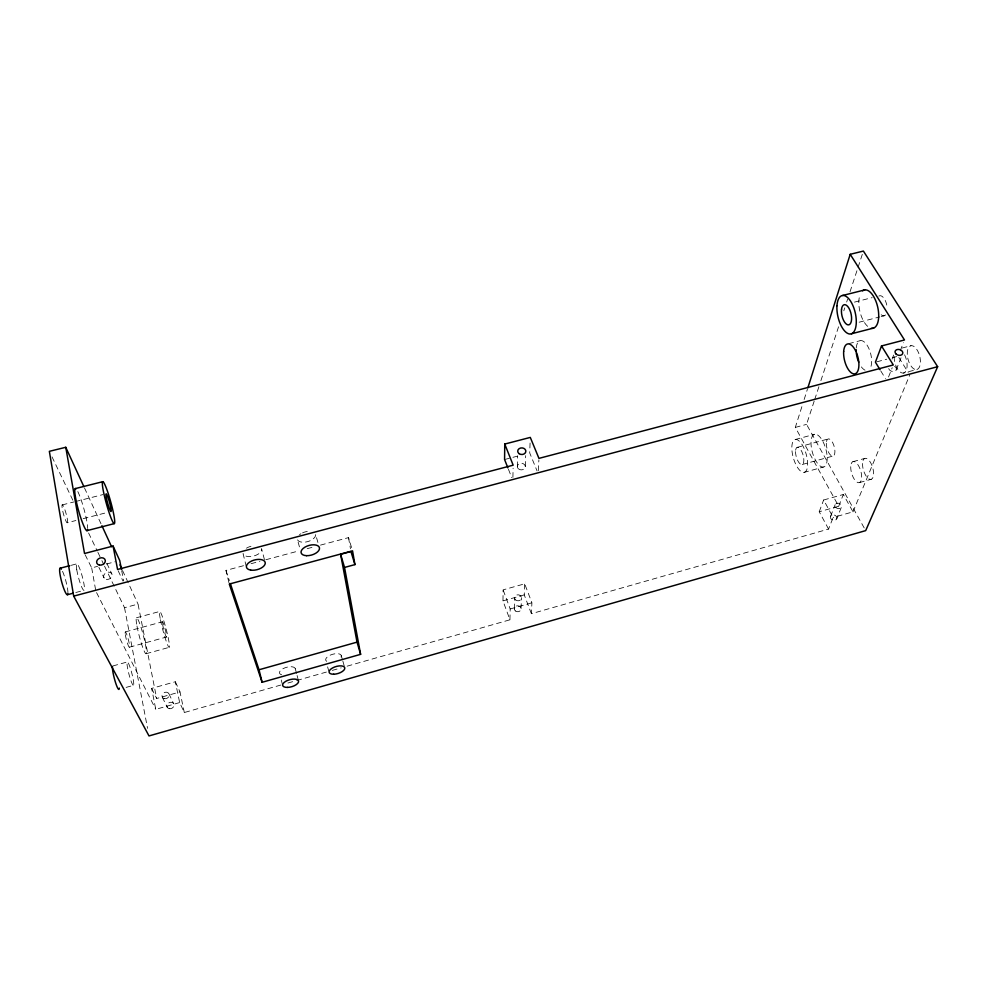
<?xml version="1.0" encoding="UTF-8"?>
<svg xmlns="http://www.w3.org/2000/svg" width="987" height="987" viewBox="0 0 987 987"><rect width="100%" height="100%" fill="white"/><g stroke="black" fill="none" stroke-linecap="round" stroke-linejoin="round"><path stroke-width="0.74" stroke-dasharray="4.93 3.7" d="M347.128 666.163L509.946 619.799L502.975 600.886L503.111 589.868L524.677 583.823L531.919 602.798L531.388 613.704L828.562 529.081L833.151 517.472L823.639 500.002L843.354 494.475L853.002 511.846L833.151 517.472M509.946 619.799L510.18 608.954L503.111 589.868M512.907 477.375L513.104 468.22M517.348 466.74L517.62 455.969M514.326 608.905L514.609 597.949M525.318 466.419L525.676 455.649M521.062 608.621L521.444 597.666M531.388 613.704L524.245 594.89L524.677 583.823M530.081 443.052L529.698 452.922L537.064 470.922M538.347 470.626L538.877 459.905M828.562 529.081L819.222 511.759L838.691 506.269L795.312 427.396L802.283 405.386M804.146 399.525L807.403 389.26M864.193 527.934L806.552 424.373L814.201 401.067M814.67 399.612L818.976 386.509M820.888 380.686L839.036 325.34M843.811 310.782L844.761 307.87M846.673 302.034L847.623 299.123M850.017 291.844L862.428 253.98M819.222 511.759L823.639 500.002M830.585 516.361L835.162 504.653M892.063 359.108L893.642 355.061M888.534 377.022L892.236 367.645M838.691 506.269L843.354 494.475M900.206 350.804L903.413 342.686M836.729 518.854A3.319 2.64 18.9 0 0 833.053 514.893A3.319 2.64 18.9 0 0 831.19 519.088A3.319 2.64 18.9 0 0 836.729 518.854L841.393 507.17A3.356 2.665 18.6 0 0 837.655 503.173A3.356 2.665 18.6 0 0 835.792 507.392A3.356 2.665 18.6 0 0 841.393 507.17M896.196 369.903L901.02 357.8M853.002 511.846L909.78 374.974M179.659 702.571L155.761 709.332L151.653 688.395L175.341 681.746L179.659 702.571L184.31 712.528L281.998 684.707M287.92 683.016L295.323 680.919M296.803 680.487L326.401 672.061M332.323 670.383L341.206 667.854M151.653 688.395L156.674 698.5L180.004 691.924L184.31 712.528M502.975 600.886L524.245 594.89M510.18 608.954L531.919 602.798M126.114 687.396L133.381 685.373A12.091 1.505 75.4 0 0 130.185 667.693A12.091 1.505 75.4 0 0 127.545 667.903A12.091 1.505 75.4 0 0 133.381 685.373M859.393 482.606L871.25 479.287M802.271 464.482L833.188 456.006M146.138 653.702L169.283 647.324M804.01 472.391A17.026 6.687 74.3 0 0 803.381 446.877A17.026 6.687 74.3 0 0 791.833 448.53A17.026 6.687 74.3 0 0 804.01 472.391L823.355 467.061A16.976 6.921 74.2 0 0 822.936 441.559A16.976 6.921 74.2 0 0 811.006 443.323A16.976 6.921 74.2 0 0 823.355 467.061M112.876 665.954L127.385 661.944M852.941 461.682L864.785 458.412M129.371 647.213L166.495 637.034M797.064 447.407L827.97 439.018M125.337 631.877L162.473 621.773M136.502 617.751L159.684 611.471M795.312 439.499L814.67 434.255M228.947 582.688L225.961 570.4L243.69 565.662M251.068 563.688L259.926 561.319M265.836 559.74L298.321 551.042M307.179 548.673L314.557 546.699M320.467 545.12L348.522 537.619L352.112 549.364M104.56 566.205L124.522 607.721L138.032 604.093L156.674 698.5M795.312 427.396L806.552 424.373M75.789 592.508L84.092 590.3M894.136 356.578A12.276 5.922 75.8 0 0 903.413 373.061L916.553 369.57A12.251 6.033 75.8 0 0 917.688 350.916A12.251 6.033 75.8 0 0 907.3 352.421A12.251 6.033 75.8 0 0 916.553 369.57M85.178 554.805L91.692 567.907L97.59 566.353M106.448 564.033L115.306 561.702M504.579 459.523L517.879 456.031M876.838 361.797L886.745 359.194M892.396 357.713L896.64 356.591M71.2 565.317L76.739 563.861M902.204 348.016L911.026 345.709M848.66 343.673L859.911 340.762M67.128 522.765A9.302 1.308 74.4 0 0 64.908 509.81A9.302 1.308 74.4 0 0 62.292 508.86A9.302 1.308 74.4 0 0 67.128 522.765L75.888 520.519M83.179 518.656L107.99 512.302M859.146 322.206L879.775 316.913M881.243 316.543L884.192 315.791M854.458 302.121L872.163 297.63M62.169 504.925L73.865 501.951M75.333 501.581L103.104 494.549M898.836 357.467L908.213 372.469M880.811 370.976L885.413 378.514M96.553 592.595L155.761 709.332M98.885 567.352L103.968 577.753M162.324 697.241L167.21 707.26M52.015 456.87L73.963 502.543M88.596 532.992L97.244 550.98M97.91 552.362L101.242 559.284M101.908 560.665L103.906 564.823M106.83 563.355L111.802 573.792M168.888 693.676L173.675 703.731M118.169 570.745L122.993 581.096M84.475 487.899L101.242 524.294M122.536 570.498L138.032 604.093M175.341 681.746L180.004 691.924M508.441 469.281L511.747 477.646M225.961 570.4L229.366 580.627M317.913 542.431L315.569 534.374A9.451 5.021 -15.8 0 1 307.525 541.678A9.451 5.021 -15.8 0 1 297.309 539.235L299.962 548.686M341.292 655.664L342.452 659.723M342.834 661.068L344.377 666.472M327.598 666.854L328.733 670.926M295.286 668.68L296.729 674.158M297.087 675.527L298.173 679.636M264.442 559.629L261.592 548.723A9.586 5.058 -14.3 0 1 253.745 556.026A9.586 5.058 -14.3 0 1 243.061 553.658L246.17 565.983M281.27 680.018L282.331 684.139M121.685 570.671L123.646 580.8M124.522 607.721L147.556 728.394M91.692 567.907L95.862 591.213M348.522 537.619L350.459 548.747M865.019 370.162A15.373 7.02 76.1 0 1 861.207 366.67M856.247 347.905A15.373 7.02 76.1 0 1 867.03 345.117A15.373 7.02 76.1 0 1 869.979 368.669M885.561 314.939A10.277 4.91 77.3 0 1 880.959 314.545M878.837 296.088A10.277 4.91 77.3 0 1 887.153 307.734M904.573 354.802A12.276 5.922 75.8 0 1 903.413 373.061M867.647 326.339A19.617 9.167 77.2 0 1 860.183 294.336M77.825 491.6A21.837 2.801 74.5 0 1 84.29 510.23A21.837 2.801 74.5 0 1 87.646 528.218M894.617 366.362A3.899 2.875 16.1 0 1 896.073 370.137A3.899 2.875 16.1 0 1 891.693 371.297A3.899 2.875 16.1 0 1 888.719 367.917M326.734 661.339A8.093 3.677 -16.6 0 1 332.693 654.258A8.093 3.677 -16.6 0 1 340.934 657.317M281.653 674.8A8.192 3.701 -15.7 0 1 281.344 669.766A8.192 3.701 -15.7 0 1 291.905 666.768A8.192 3.701 -15.7 0 1 294.373 671.197M246.442 548.192A9.586 5.058 -14.3 0 1 253.856 545.774M299.493 534.769A9.451 5.021 -15.8 0 1 300.899 533.745M302.565 532.857A9.451 5.021 -15.8 0 1 310.078 531.314M62.526 571.337A13.769 2.134 74.8 0 1 67.93 592.681M826.304 443.237A8.895 3.701 74.2 0 0 832.621 456.117A8.895 3.701 74.2 0 0 832.892 443.126A8.895 3.701 74.2 0 0 826.304 443.237M850.732 466.728A10.943 4.688 73.5 0 0 858.653 482.717A10.943 4.688 73.5 0 0 859.208 466.962A10.943 4.688 73.5 0 0 850.732 466.728M125.312 634.604A7.933 0.962 75.2 0 0 129.124 647.102A7.933 0.962 75.2 0 0 127.594 636.936A7.933 0.962 75.2 0 0 125.312 634.604M76.764 569.758A13.732 1.962 74.8 0 0 83.784 590.337A13.732 1.962 74.8 0 0 80.65 571.189A13.732 1.962 74.8 0 0 76.764 569.758M136.983 626.029A18.63 2.048 75.2 0 0 145.879 653.739A18.63 2.048 75.2 0 0 141.018 627.448A18.63 2.048 75.2 0 0 136.983 626.029M106.337 579.357A4.392 3.516 -22.6 0 0 112.111 574.656A4.392 3.516 -22.6 0 0 105.202 573.324A4.392 3.516 -22.6 0 0 106.337 579.357M515.757 600.034A3.43 2.998 2 0 0 521.383 598.443A3.43 2.998 2 0 0 516.954 594.951A3.43 2.998 2 0 0 515.757 600.034M518.681 469.022A3.985 3.282 1.7 0 0 525.244 467.283A3.985 3.282 1.7 0 0 520.063 463.458A3.985 3.282 1.7 0 0 518.681 469.022M164.373 698.673A3.738 3.158 -27.1 0 0 169.184 694.453A3.738 3.158 -27.1 0 0 163.274 693.256A3.738 3.158 -27.1 0 0 164.373 698.673M515.461 610.978A3.38 2.973 2 0 0 521 609.398A3.38 2.973 2 0 0 516.633 605.932A3.38 2.973 2 0 0 515.461 610.978M169.246 708.678A3.677 3.134 -27.6 0 0 173.959 704.496A3.677 3.134 -27.6 0 0 168.148 703.312A3.677 3.134 -27.6 0 0 169.246 708.678M162.608 624.438A7.896 0.728 75.2 0 0 166.31 636.911A7.896 0.728 75.2 0 0 164.521 626.856A7.896 0.728 75.2 0 0 162.608 624.438M160.425 619.663A18.568 1.715 75.2 0 0 169.073 647.349A18.568 1.715 75.2 0 0 163.904 621.23A18.568 1.715 75.2 0 0 160.425 619.663M795.534 451.627A8.932 3.504 74.3 0 0 801.728 464.593A8.932 3.504 74.3 0 0 801.802 451.602A8.932 3.504 74.3 0 0 795.534 451.627M862.527 463.471A10.931 4.787 73.5 0 0 870.497 479.411A10.931 4.787 73.5 0 0 871.139 463.656A10.931 4.787 73.5 0 0 862.527 463.471"/><path stroke-width="1.48" d="M83.821 486.492L65.759 447.296L49.35 451.33L73.692 596.123L149 735.932L865.685 530.624L937.65 366.695L863.391 251.068L850.202 254.313L904.487 339.972L881.514 345.956L893.297 364.968L538.951 458.375L530.29 437.414L504.752 444.064L504.579 459.523L507.886 467.887M807.872 387.792L850.202 254.313M881.514 345.956L875.42 362.167L880.034 369.718M354.925 564.613L352.556 550.832L229.28 584.057L262.11 682.288L360.613 654.344L344.537 567.439L340.614 554.312L350.94 551.536L354.925 564.613L344.537 567.439M230.341 583.551L259.026 669.766L357.023 642.142L340.614 554.312M73.692 596.123L937.65 366.695M67.486 594.705L73.026 593.236M121.413 569.228L119.735 560.542L113.086 546.058L84.524 553.497L65.759 447.296M60.096 568.216L69.806 565.674M86.905 530.661L114.196 523.641A21.763 2.344 74.6 0 0 107.891 492.501A21.763 2.344 74.6 0 0 103.499 491.81A21.763 2.344 74.6 0 0 114.196 523.641M851.497 333.766L873.643 328.066M75.259 488.602L102.648 481.718M842.528 295.508L864.748 289.919M101.895 525.701L111.568 546.699M119.958 564.897L121.894 569.092M504.752 444.064L513.166 465.173L117.564 569.45L113.086 546.058M357.023 642.142L360.613 654.344M259.026 669.766L262.11 682.288M858.739 362.204A15.373 7.02 76.1 0 1 856.334 353.136M856.185 351.31A15.373 7.02 76.1 0 1 856.148 349.558M862.613 290.844A19.617 9.167 77.2 0 1 877.653 306.834A19.617 9.167 77.2 0 1 871.336 328.264M87.609 529.291A21.837 2.801 74.5 0 1 78.861 511.611A21.837 2.801 74.5 0 1 76.061 488.849M119.279 688.075A12.115 1.641 75.5 0 1 115.43 682.214A12.115 1.641 75.5 0 1 112.493 666.509M67.881 593.656A13.769 2.134 74.8 0 1 61.601 581.602A13.769 2.134 74.8 0 1 61.379 569.178M99.391 565.07A4.479 3.553 -22.1 0 0 105.288 560.32A4.479 3.553 -22.1 0 0 98.256 558.975A4.479 3.553 -22.1 0 0 99.391 565.07M519.1 453.662A4.059 3.306 1.6 0 0 525.763 451.898A4.059 3.306 1.6 0 0 520.507 448.049A4.059 3.306 1.6 0 0 519.1 453.662M896.048 354.012A3.96 2.887 15.8 0 0 902.636 353.765A3.96 2.887 15.8 0 0 898.096 349.41A3.96 2.887 15.8 0 0 896.048 354.012M843.663 351.458A15.397 6.897 76 0 0 854.261 373.925A15.397 6.897 76 0 0 855.852 351.286A15.397 6.897 76 0 0 843.663 351.458M333.668 674.232A8.143 3.627 -16.7 0 0 344.771 667.829A8.143 3.627 -16.7 0 0 332.372 668.063A8.143 3.627 -16.7 0 0 333.668 674.232M287.488 687.408A8.241 3.652 -15.8 0 0 298.53 680.993A8.241 3.652 -15.8 0 0 285.774 681.314A8.241 3.652 -15.8 0 0 287.488 687.408M250.599 570.067A9.648 5.009 -14.5 0 0 265.244 563.404A9.648 5.009 -14.5 0 0 251.648 560.998A9.648 5.009 -14.5 0 0 250.599 570.067M306.562 555.681A9.512 4.972 -15.9 0 0 319.467 547.81A9.512 4.972 -15.9 0 0 304.786 547.242A9.512 4.972 -15.9 0 0 306.562 555.681M106.349 497.67A9.253 0.999 74.6 0 0 110.914 511.562A9.253 0.999 74.6 0 0 108.422 498.756A9.253 0.999 74.6 0 0 106.349 497.67M841.529 309.276A10.326 4.651 77.1 0 0 848.092 324.883A10.326 4.651 77.1 0 0 849.906 310.177A10.326 4.651 77.1 0 0 841.529 309.276M836.964 305.711A19.678 8.871 77.1 0 0 850.412 334.013A19.678 8.871 77.1 0 0 852.423 304.502A19.678 8.871 77.1 0 0 836.964 305.711"/></g></svg>
